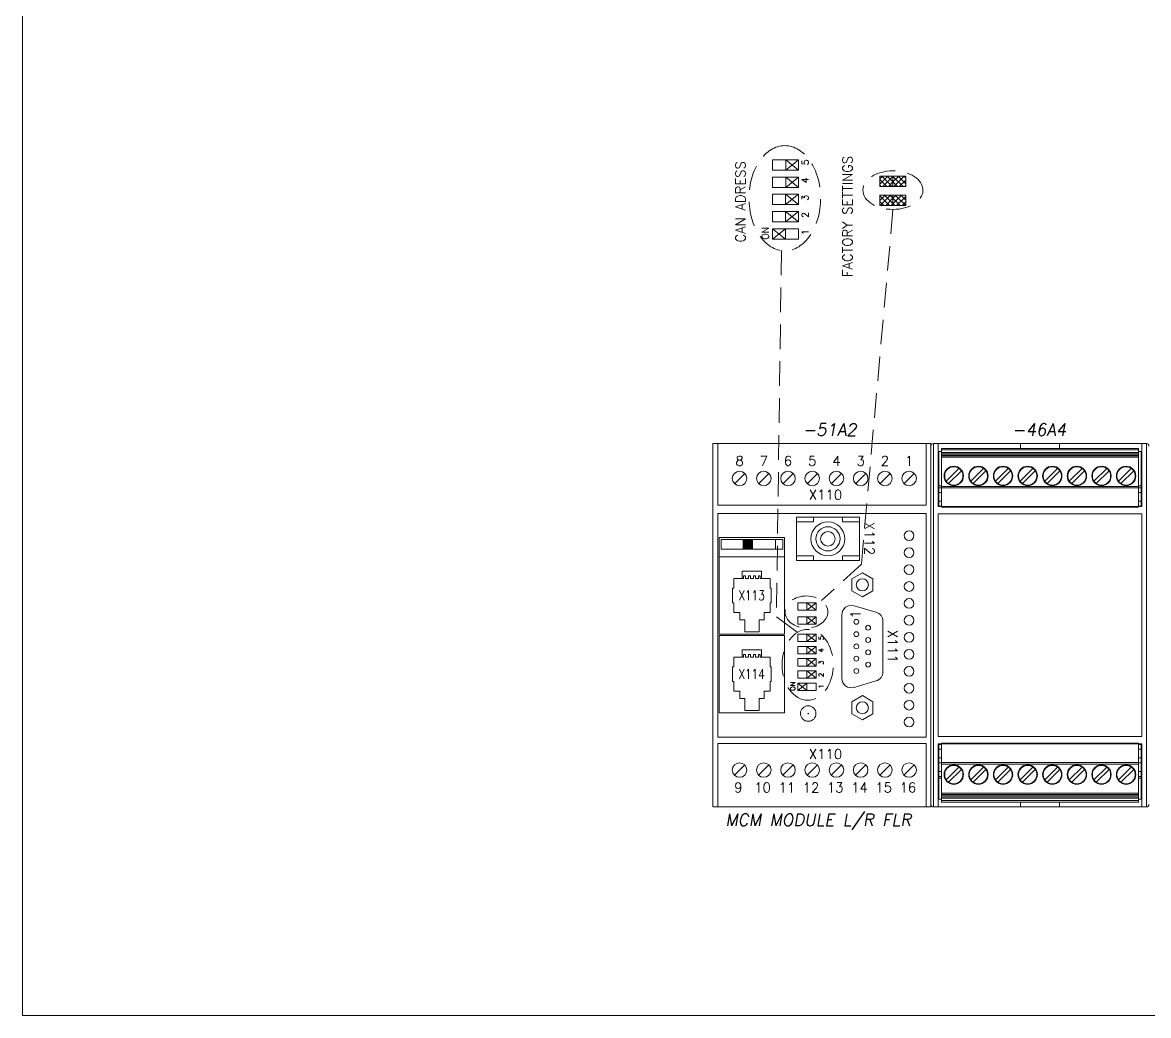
# Model space of a CAD drawing. Extents: x -2993 to 3661, y -4147 to -1441.
# Drawn here: x -229.6 to 2.8, y -3606.2 to -3401.2 of the extents above; entities that cross this region are included whole.
import ezdxf
from ezdxf.enums import TextEntityAlignment as Align

# ---------------------------------------------------------------- set-up
doc = ezdxf.new("R2010")
doc.units = 0
doc.header["$LTSCALE"] = 0.1
doc.header["$MEASUREMENT"] = 0
doc.linetypes.add('DASHED', pattern=[19.05, 12.7, -6.35])
doc.layers.get('0').update_dxf_attribs({"linetype": 'CONTINUOUS'})
doc.layers.add('DIM', color=5, linetype='CONTINUOUS')
doc.styles.get("Standard").update_dxf_attribs({"font": 'simplex.shx'})

msp = doc.modelspace()

# ---------------------------------------------------------------- linework, layer by layer
at = {"linetype": 'Continuous', "lineweight": 13}
for p, q in [((-74.76, -3429.52), (-74.76, -3431.66)), ((-69.42, -3429.52), (-74.76, -3429.52)), ((-72.06, -3431.66), (-72.06, -3429.52)), ((-69.42, -3431.66), (-69.42, -3429.52)), ((-74.76, -3431.66), (-69.42, -3431.66)), ((-69.42, -3433.08), (-74.76, -3433.08)), ((-74.76, -3433.08), (-74.76, -3435.21)), ((-72.06, -3435.21), (-72.06, -3433.08)), ((-69.42, -3435.21), (-69.42, -3433.08)), ((-47.3, -3432.91), (-52.63, -3432.91)), ((-52.63, -3432.91), (-52.63, -3435.04)), ((-49.93, -3435.04), (-49.93, -3432.91)), ((-47.3, -3435.04), (-47.3, -3432.91)), ((-74.76, -3435.21), (-69.42, -3435.21)), ((-74.76, -3438.77), (-74.76, -3436.63)), ((-74.76, -3436.63), (-69.42, -3436.63)), ((-72.13, -3438.77), (-72.13, -3436.63)), ((-69.42, -3436.63), (-69.42, -3438.77)), ((-52.63, -3435.04), (-47.3, -3435.04)), ((-69.42, -3438.77), (-74.76, -3438.77)), ((-47.3, -3436.82), (-52.63, -3436.82)), ((-52.63, -3436.82), (-52.63, -3438.95)), ((-52.63, -3438.95), (-47.3, -3438.95)), ((-49.93, -3438.95), (-49.93, -3436.82)), ((-47.3, -3438.95), (-47.3, -3436.82)), ((-74.76, -3440.19), (-69.42, -3440.19)), ((-74.76, -3442.32), (-74.76, -3440.19)), ((-72.13, -3442.32), (-72.13, -3440.19)), ((-69.42, -3440.19), (-69.42, -3442.32)), ((-69.42, -3442.32), (-74.76, -3442.32)), ((-74.76, -3443.75), (-69.42, -3443.75)), ((-74.76, -3445.88), (-74.76, -3443.75)), ((-72.13, -3445.88), (-72.13, -3443.75)), ((-69.42, -3443.75), (-69.42, -3445.88)), ((-69.42, -3445.88), (-74.76, -3445.88)), ((-72.66, -3507.91), (-85.41, -3507.91)), ((-85.41, -3509.93), (-85.41, -3507.91)), ((-80.83, -3507.91), (-80.83, -3509.93)), ((-78.92, -3507.91), (-78.92, -3509.93)), ((-74.16, -3509.93), (-74.16, -3507.91)), ((-72.66, -3509.93), (-72.66, -3507.91)), ((-85.41, -3509.93), (-72.66, -3509.93)), ((-80.76, -3515.39), (-80.35, -3515.39)), ((-80.76, -3515.97), (-80.76, -3515.39)), ((-80.35, -3515.39), (-80.35, -3515.97)), ((-79.74, -3515.39), (-79.34, -3515.39)), ((-79.74, -3515.97), (-79.74, -3515.39)), ((-79.34, -3515.39), (-79.34, -3515.97)), ((-78.73, -3515.97), (-78.73, -3515.39)), ((-78.73, -3515.39), (-78.32, -3515.39)), ((-78.32, -3515.39), (-78.32, -3515.97)), ((-77.71, -3515.39), (-77.31, -3515.39)), ((-77.71, -3515.97), (-77.71, -3515.39)), ((-77.31, -3515.39), (-77.31, -3515.97)), ((-80.35, -3515.97), (-79.74, -3515.97)), ((-79.34, -3515.97), (-78.73, -3515.97)), ((-78.32, -3515.97), (-77.71, -3515.97)), ((-69.58, -3520.99), (-65.77, -3520.99)), ((-69.58, -3522.51), (-69.58, -3520.99)), ((-65.77, -3522.51), (-69.58, -3522.51)), ((-67.67, -3520.99), (-67.67, -3522.51)), ((-65.77, -3520.99), (-65.77, -3522.51)), ((-69.57, -3525.43), (-69.57, -3523.91)), ((-69.57, -3523.91), (-65.76, -3523.91)), ((-67.67, -3523.91), (-67.67, -3525.43)), ((-65.76, -3523.91), (-65.76, -3525.43)), ((-65.76, -3525.43), (-69.57, -3525.43)), ((-65.77, -3527.44), (-69.58, -3527.44)), ((-69.58, -3527.44), (-69.58, -3528.96)), ((-69.58, -3528.96), (-65.77, -3528.96)), ((-67.67, -3527.44), (-67.67, -3528.96)), ((-65.77, -3528.96), (-65.77, -3527.44)), ((-80.76, -3532.22), (-80.76, -3531.64)), ((-80.76, -3531.64), (-80.35, -3531.64)), ((-80.35, -3531.64), (-80.35, -3532.22)), ((-79.74, -3531.64), (-79.34, -3531.64)), ((-79.74, -3532.22), (-79.74, -3531.64)), ((-79.34, -3531.64), (-79.34, -3532.22)), ((-78.73, -3532.22), (-78.73, -3531.64)), ((-78.73, -3531.64), (-78.32, -3531.64)), ((-78.32, -3531.64), (-78.32, -3532.22)), ((-77.71, -3532.22), (-77.71, -3531.64)), ((-77.71, -3531.64), (-77.31, -3531.64)), ((-77.31, -3531.64), (-77.31, -3532.22)), ((-65.77, -3529.98), (-69.58, -3529.98)), ((-69.58, -3529.98), (-69.58, -3531.5)), ((-69.58, -3531.5), (-65.77, -3531.5)), ((-67.67, -3529.98), (-67.67, -3531.5)), ((-65.77, -3531.5), (-65.77, -3529.98)), ((-80.35, -3532.22), (-79.74, -3532.22)), ((-79.34, -3532.22), (-78.73, -3532.22)), ((-78.32, -3532.22), (-77.71, -3532.22)), ((-65.77, -3532.52), (-69.58, -3532.52)), ((-69.58, -3532.52), (-69.58, -3534.04)), ((-69.58, -3534.04), (-65.77, -3534.04)), ((-67.67, -3532.52), (-67.67, -3534.04)), ((-65.77, -3534.04), (-65.77, -3532.52)), ((-69.58, -3535.06), (-65.77, -3535.06)), ((-69.58, -3536.58), (-69.58, -3535.06)), ((-65.77, -3536.58), (-69.58, -3536.58)), ((-67.67, -3535.06), (-67.67, -3536.58)), ((-65.77, -3535.06), (-65.77, -3536.58)), ((-69.58, -3537.6), (-65.77, -3537.6)), ((-69.58, -3539.12), (-69.58, -3537.6)), ((-67.67, -3537.6), (-67.67, -3539.12)), ((-65.77, -3537.6), (-65.77, -3539.12)), ((-65.77, -3539.12), (-69.58, -3539.12))]:
    msp.add_line(p, q, dxfattribs=at)
at = {"color": 7, "lineweight": 13}
for p, q in [((-69.39, -3429.52), (-72.06, -3431.66)), ((-72.06, -3429.52), (-69.39, -3431.66)), ((-69.39, -3433.08), (-72.06, -3435.21)), ((-72.06, -3433.08), (-69.39, -3435.21)), ((-69.42, -3436.63), (-72.09, -3438.77)), ((-72.09, -3436.63), (-69.42, -3438.77)), ((-69.42, -3440.19), (-72.09, -3442.32)), ((-72.09, -3440.19), (-69.42, -3442.32)), ((-72.09, -3443.75), (-74.76, -3445.88)), ((-74.76, -3443.75), (-72.09, -3445.88)), ((-67.67, -3520.99), (-65.79, -3522.51)), ((-65.79, -3520.99), (-67.67, -3522.51)), ((-67.67, -3523.91), (-65.79, -3525.43)), ((-65.79, -3523.91), (-67.67, -3525.43)), ((-67.67, -3527.44), (-65.79, -3528.96)), ((-65.79, -3527.44), (-67.67, -3528.96)), ((-67.67, -3529.98), (-65.79, -3531.5)), ((-65.79, -3529.98), (-67.67, -3531.5)), ((-67.67, -3532.52), (-65.79, -3534.04)), ((-65.79, -3532.52), (-67.67, -3534.04)), ((-67.67, -3535.06), (-65.79, -3536.58)), ((-65.79, -3535.06), (-67.67, -3536.58)), ((-69.58, -3537.6), (-67.7, -3539.12)), ((-67.7, -3537.6), (-69.58, -3539.12))]:
    msp.add_line(p, q, dxfattribs=at)
at = {"lineweight": 13}
for p, q in [((-50.98, -3432.91), (-52.63, -3434.56)), ((-52.11, -3432.91), (-52.63, -3433.44)), ((-52.63, -3433.62), (-51.21, -3435.04)), ((-52.22, -3432.91), (-50.09, -3435.04)), ((-49.93, -3432.98), (-52, -3435.04)), ((-51.1, -3432.91), (-49.93, -3434.08)), ((-49.93, -3434.1), (-50.87, -3435.04)), ((-49.98, -3432.91), (-49.93, -3432.96)), ((-48.74, -3432.91), (-49.93, -3434.1)), ((-49.86, -3432.91), (-49.93, -3432.98)), ((-49.93, -3432.96), (-47.85, -3435.04)), ((-49.93, -3434.08), (-48.97, -3435.04)), ((-47.62, -3432.91), (-49.75, -3435.04)), ((-48.86, -3432.91), (-47.3, -3434.47)), ((-47.3, -3433.72), (-48.63, -3435.04)), ((-47.73, -3432.91), (-47.3, -3433.34)), ((-52.63, -3434.74), (-52.34, -3435.04)), ((-47.3, -3434.84), (-47.51, -3435.04)), ((-51.53, -3436.82), (-52.63, -3437.93)), ((-52.63, -3436.99), (-50.67, -3438.95)), ((-52.63, -3438.11), (-51.79, -3438.95)), ((-50.41, -3436.82), (-52.54, -3438.95)), ((-51.68, -3436.82), (-49.93, -3438.57)), ((-49.93, -3437.47), (-51.42, -3438.95)), ((-50.56, -3436.82), (-49.93, -3437.45)), ((-49.93, -3438.59), (-50.29, -3438.95)), ((-48.16, -3436.82), (-49.93, -3438.59)), ((-49.28, -3436.82), (-49.93, -3437.47)), ((-49.93, -3437.45), (-48.42, -3438.95)), ((-49.93, -3438.57), (-49.55, -3438.95)), ((-49.44, -3436.82), (-47.3, -3438.95)), ((-47.3, -3437.08), (-49.17, -3438.95)), ((-48.31, -3436.82), (-47.3, -3437.83)), ((-47.3, -3438.21), (-48.05, -3438.95)), ((-87.09, -3488.12), (-87.09, -3563.12)), ((-87.09, -3488.12), (-87.09, -3563.12)), ((-87.09, -3488.12), (-87.09, -3563.12)), ((-42.09, -3488.12), (-87.09, -3488.12)), ((-42.09, -3488.12), (-87.09, -3488.12)), ((-86.09, -3500.82), (-86.09, -3488.12)), ((-43.09, -3500.82), (-43.09, -3488.12)), ((-42.09, -3488.12), (-42.09, -3563.12)), ((-42.09, -3488.12), (-42.09, -3563.12)), ((-42.09, -3488.12), (-42.09, -3563.12)), ((-42.09, -3488.12), (-42.09, -3563.12)), ((-42.09, -3488.12), (-42.09, -3563.12)), ((-42.09, -3488.12), (-42.09, -3563.12)), ((-42.09, -3488.62), (-42.09, -3562.62)), ((-80.53, -3494.26), (-82.65, -3496.39)), ((-75.53, -3494.26), (-77.65, -3496.39)), ((-70.53, -3494.26), (-72.65, -3496.39)), ((-65.53, -3494.26), (-67.65, -3496.39)), ((-60.53, -3494.26), (-62.65, -3496.39)), ((-55.53, -3494.26), (-57.65, -3496.39)), ((-50.53, -3494.26), (-52.65, -3496.39)), ((-45.53, -3494.26), (-47.65, -3496.39)), ((-43.09, -3500.82), (-86.09, -3500.82)), ((-86.09, -3548.72), (-86.09, -3502.52)), ((-43.09, -3502.52), (-86.09, -3502.52)), ((-56.85, -3503.28), (-69.85, -3503.28)), ((-69.85, -3503.28), (-69.85, -3512.28)), ((-66.35, -3504.28), (-66.35, -3503.28)), ((-60.35, -3504.28), (-60.35, -3503.28)), ((-56.85, -3503.28), (-56.85, -3512.28)), ((-43.09, -3548.72), (-43.09, -3502.52)), ((-66.35, -3504.28), (-69.85, -3504.28)), ((-56.85, -3504.28), (-60.35, -3504.28)), ((-72.28, -3507.48), (-85.78, -3507.48)), ((-85.78, -3511.47), (-85.78, -3507.48)), ((-78.93, -3507.91), (-80.83, -3509.81)), ((-79.1, -3507.91), (-80.83, -3509.63)), ((-79.28, -3507.91), (-80.83, -3509.45)), ((-79.46, -3507.91), (-80.83, -3509.28)), ((-79.63, -3507.91), (-80.83, -3509.1)), ((-79.81, -3507.91), (-80.83, -3508.92)), ((-79.99, -3507.91), (-80.83, -3508.75)), ((-80.16, -3507.91), (-80.83, -3508.57)), ((-80.34, -3507.91), (-80.83, -3508.39)), ((-80.52, -3507.91), (-80.83, -3508.21)), ((-80.69, -3507.91), (-80.83, -3508.04)), ((-80.83, -3507.96), (-78.92, -3509.87)), ((-80.83, -3508.14), (-79.04, -3509.93)), ((-80.83, -3508.32), (-79.21, -3509.93)), ((-80.83, -3508.49), (-79.39, -3509.93)), ((-80.83, -3508.67), (-79.57, -3509.93)), ((-78.92, -3508.08), (-80.77, -3509.93)), ((-80.71, -3507.91), (-78.92, -3509.69)), ((-78.92, -3508.25), (-80.6, -3509.93)), ((-80.53, -3507.91), (-78.92, -3509.51)), ((-78.92, -3508.43), (-80.42, -3509.93)), ((-80.35, -3507.91), (-78.92, -3509.34)), ((-78.92, -3508.61), (-80.24, -3509.93)), ((-80.18, -3507.91), (-78.92, -3509.16)), ((-78.92, -3508.78), (-80.07, -3509.93)), ((-80, -3507.91), (-78.92, -3508.98)), ((-79.82, -3507.91), (-78.92, -3508.81)), ((-79.65, -3507.91), (-78.92, -3508.63)), ((-79.47, -3507.91), (-78.92, -3508.45)), ((-79.29, -3507.91), (-78.92, -3508.28)), ((-79.12, -3507.91), (-78.92, -3508.1)), ((-78.94, -3507.91), (-78.92, -3507.92)), ((-72.28, -3511.47), (-72.28, -3507.48)), ((-80.83, -3508.85), (-79.74, -3509.93)), ((-80.83, -3509.02), (-79.92, -3509.93)), ((-80.83, -3509.2), (-80.1, -3509.93)), ((-80.83, -3509.38), (-80.27, -3509.93)), ((-80.83, -3509.55), (-80.45, -3509.93)), ((-80.83, -3509.73), (-80.63, -3509.93)), ((-80.83, -3509.91), (-80.8, -3509.93)), ((-78.92, -3508.96), (-79.89, -3509.93)), ((-78.92, -3509.14), (-79.71, -3509.93)), ((-78.92, -3509.32), (-79.54, -3509.93)), ((-78.92, -3509.49), (-79.36, -3509.93)), ((-78.92, -3509.67), (-79.18, -3509.93)), ((-78.92, -3509.85), (-79.01, -3509.93)), ((-85.78, -3511.47), (-85.78, -3527.47)), ((-85.78, -3511.47), (-72.28, -3511.47)), ((-72.28, -3511.47), (-72.28, -3527.47)), ((-66.35, -3511.28), (-69.85, -3511.28)), ((-56.85, -3512.28), (-69.85, -3512.28)), ((-66.35, -3512.28), (-66.35, -3511.28)), ((-60.35, -3512.28), (-60.35, -3511.28)), ((-56.85, -3511.28), (-60.35, -3511.28)), ((-81.03, -3514.47), (-77.03, -3514.47)), ((-81.03, -3514.47), (-81.03, -3515.97)), ((-77.03, -3514.47), (-77.03, -3515.97)), ((-58.41, -3516.02), (-56.24, -3514.77)), ((-54.08, -3516.02), (-56.24, -3514.77)), ((-83.03, -3517.97), (-82.78, -3517.97)), ((-83.03, -3517.97), (-83.03, -3520.97)), ((-82.78, -3515.97), (-82.78, -3517.97)), ((-82.78, -3515.97), (-81.03, -3515.97)), ((-80.76, -3515.97), (-81.03, -3515.97)), ((-77.31, -3515.97), (-77.03, -3515.97)), ((-77.03, -3515.97), (-75.28, -3515.97)), ((-75.28, -3515.97), (-75.28, -3517.97)), ((-75.28, -3517.97), (-75.03, -3517.97)), ((-75.03, -3517.97), (-75.03, -3520.97)), ((-58.41, -3518.52), (-58.41, -3516.02)), ((-54.08, -3518.52), (-54.08, -3516.02)), ((-56.24, -3519.77), (-58.41, -3518.52)), ((-56.24, -3519.77), (-54.08, -3518.52)), ((-83.03, -3520.97), (-82.78, -3520.97)), ((-82.78, -3520.97), (-82.78, -3522.97)), ((-75.28, -3520.97), (-75.03, -3520.97)), ((-75.28, -3520.97), (-75.28, -3522.97)), ((-53.43, -3522.91), (-57.93, -3521.58)), ((-82.78, -3522.97), (-81.53, -3522.97)), ((-81.53, -3522.97), (-81.53, -3524.47)), ((-81.53, -3524.47), (-80.53, -3524.47)), ((-80.53, -3524.47), (-80.53, -3526.97)), ((-77.53, -3524.47), (-77.53, -3526.97)), ((-77.53, -3524.47), (-76.53, -3524.47)), ((-76.53, -3522.97), (-75.28, -3522.97)), ((-76.53, -3522.97), (-76.53, -3524.47)), ((-60.49, -3523.5), (-60.49, -3536.54)), ((-51.99, -3535.21), (-51.99, -3524.83)), ((-80.53, -3526.97), (-77.53, -3526.97)), ((-85.78, -3527.47), (-72.28, -3527.47)), ((-85.78, -3527.72), (-72.28, -3527.72)), ((-85.78, -3527.72), (-85.78, -3543.72)), ((-72.28, -3527.72), (-72.28, -3543.72)), ((-81.03, -3530.72), (-77.03, -3530.72)), ((-81.03, -3530.72), (-81.03, -3532.22)), ((-77.03, -3530.72), (-77.03, -3532.22)), ((-83.03, -3534.22), (-82.78, -3534.22)), ((-83.03, -3534.22), (-83.03, -3537.22)), ((-82.78, -3532.22), (-82.78, -3534.22)), ((-82.78, -3532.22), (-81.03, -3532.22)), ((-80.76, -3532.22), (-81.03, -3532.22)), ((-77.31, -3532.22), (-77.03, -3532.22)), ((-77.03, -3532.22), (-75.28, -3532.22)), ((-75.28, -3532.22), (-75.28, -3534.22)), ((-75.28, -3534.22), (-75.03, -3534.22)), ((-75.03, -3534.22), (-75.03, -3537.22)), ((-83.03, -3537.22), (-82.78, -3537.22)), ((-82.78, -3537.22), (-82.78, -3539.22)), ((-75.28, -3537.22), (-75.28, -3539.22)), ((-75.28, -3537.22), (-75.03, -3537.22)), ((-57.93, -3538.45), (-53.43, -3537.13)), ((-82.78, -3539.22), (-81.53, -3539.22)), ((-81.53, -3539.22), (-81.53, -3540.72)), ((-81.53, -3540.72), (-80.53, -3540.72)), ((-80.53, -3540.72), (-80.53, -3543.22)), ((-77.53, -3540.72), (-76.53, -3540.72)), ((-77.53, -3540.72), (-77.53, -3543.22)), ((-76.53, -3539.22), (-76.53, -3540.72)), ((-76.53, -3539.22), (-75.28, -3539.22)), ((-58.41, -3541.4), (-56.24, -3540.15)), ((-54.08, -3541.4), (-56.24, -3540.15)), ((-80.53, -3543.22), (-77.53, -3543.22)), ((-58.41, -3543.9), (-58.41, -3541.4)), ((-54.08, -3543.9), (-54.08, -3541.4)), ((-85.78, -3543.72), (-72.28, -3543.72)), ((-56.24, -3545.15), (-58.41, -3543.9)), ((-56.24, -3545.15), (-54.08, -3543.9)), ((-43.09, -3548.72), (-86.09, -3548.72)), ((-43.09, -3550.02), (-86.09, -3550.02)), ((-86.09, -3550.02), (-86.09, -3563.12)), ((-43.09, -3550.02), (-43.09, -3563.12)), ((-80.53, -3554.46), (-82.65, -3556.59)), ((-75.53, -3554.46), (-77.65, -3556.59)), ((-70.53, -3554.46), (-72.65, -3556.59)), ((-65.53, -3554.46), (-67.65, -3556.59)), ((-60.53, -3554.46), (-62.65, -3556.59)), ((-55.53, -3554.46), (-57.65, -3556.59)), ((-50.53, -3554.46), (-52.65, -3556.59)), ((-45.53, -3554.46), (-47.65, -3556.59)), ((-42.09, -3563.12), (-87.09, -3563.12)), ((-42.09, -3563.12), (-43.09, -3563.12))]:
    msp.add_line(p, q, dxfattribs=at)
at = {"linetype": 'DASHED', "lineweight": 13, "ltscale": 4}
for p, q in [((-49.93, -3439.76), (-56.45, -3513.04)), ((-72.96, -3448.27), (-73.96, -3523.9)), ((-56.45, -3513.04), (-64.65, -3520.54))]:
    msp.add_line(p, q, dxfattribs=at)
at = {"color": 7, "linetype": 'Continuous', "lineweight": 13}
for p, q in [((-41.59, -3488.12), (-41.59, -3563.12)), ((-41.59, -3488.12), (-40.59, -3488.12)), ((-40.59, -3488.12), (-23.59, -3488.12)), ((-40.59, -3501.12), (-40.59, -3488.12)), ((-40.59, -3489.72), (-39.91, -3489.72)), ((-40.49, -3489.72), (-40.49, -3500.82)), ((-39.91, -3489.13), (-39.91, -3489.12)), ((-39.91, -3489.12), (0.73, -3489.12)), ((-39.91, -3489.15), (-39.91, -3489.13)), ((-39.91, -3489.18), (-39.91, -3489.15)), ((-39.91, -3489.21), (-39.91, -3489.18)), ((-39.91, -3489.26), (-39.91, -3489.21)), ((-39.91, -3489.31), (-39.91, -3489.26)), ((-39.91, -3489.37), (-39.91, -3489.31)), ((-39.91, -3489.42), (-39.91, -3489.37)), ((0.73, -3489.42), (-39.91, -3489.42)), ((-39.91, -3489.92), (-39.91, -3489.42)), ((-39.91, -3489.93), (-39.91, -3489.92)), ((-39.91, -3489.92), (0.73, -3489.92)), ((-39.91, -3489.94), (-39.91, -3489.93)), ((-39.91, -3489.97), (-39.91, -3489.94)), ((-39.91, -3490.01), (-39.91, -3489.97)), ((-39.91, -3490.05), (-39.91, -3490.01)), ((-39.91, -3490.1), (-39.91, -3490.05)), ((-39.91, -3490.16), (-39.91, -3490.1)), ((-39.91, -3490.22), (-39.91, -3490.16)), ((-39.91, -3490.22), (0.73, -3490.22)), ((-39.91, -3490.22), (-39.91, -3490.53)), ((-23.59, -3488.12), (-23.59, -3489.12)), ((-23.59, -3488.12), (-15.59, -3488.12)), ((-15.59, -3488.12), (-15.59, -3489.12)), ((-15.59, -3488.12), (1.41, -3488.12)), ((0.73, -3489.13), (0.73, -3489.12)), ((0.73, -3489.15), (0.73, -3489.13)), ((0.73, -3489.18), (0.73, -3489.15)), ((0.73, -3489.21), (0.73, -3489.18)), ((0.73, -3489.26), (0.73, -3489.21)), ((0.73, -3489.31), (0.73, -3489.26)), ((0.73, -3489.37), (0.73, -3489.31)), ((0.73, -3489.42), (0.73, -3489.37)), ((0.73, -3489.92), (0.73, -3489.42)), ((0.73, -3489.72), (1.41, -3489.72)), ((0.73, -3489.93), (0.73, -3489.92)), ((0.73, -3489.94), (0.73, -3489.93)), ((0.73, -3489.97), (0.73, -3489.94)), ((0.73, -3490.01), (0.73, -3489.97)), ((0.73, -3490.05), (0.73, -3490.01)), ((0.73, -3490.1), (0.73, -3490.05)), ((0.73, -3490.16), (0.73, -3490.1)), ((0.73, -3490.22), (0.73, -3490.16)), ((0.73, -3490.53), (0.73, -3490.22)), ((1.31, -3500.82), (1.31, -3489.72)), ((1.41, -3488.12), (1.41, -3501.12)), ((1.41, -3488.12), (2.41, -3488.12)), ((2.41, -3563.12), (2.41, -3488.12)), ((-39.91, -3490.58), (-39.91, -3490.53)), ((0.73, -3490.53), (-39.91, -3490.53)), ((-39.91, -3490.62), (-39.91, -3490.58)), ((-39.91, -3490.64), (-39.91, -3490.62)), ((-39.91, -3490.65), (-39.91, -3490.64)), ((0.73, -3490.64), (-39.91, -3490.64)), ((-39.91, -3490.67), (-39.91, -3490.65)), ((-39.91, -3490.7), (-39.91, -3490.67)), ((-39.91, -3490.73), (-39.91, -3490.7)), ((-39.91, -3490.78), (-39.91, -3490.73)), ((-39.91, -3490.83), (-39.91, -3490.78)), ((-39.91, -3490.89), (-39.91, -3490.83)), ((-39.91, -3490.94), (-39.91, -3490.89)), ((0.73, -3490.94), (-39.91, -3490.94)), ((-39.91, -3490.94), (-39.91, -3496.96)), ((0.73, -3490.58), (0.73, -3490.53)), ((0.73, -3490.62), (0.73, -3490.58)), ((0.73, -3490.64), (0.73, -3490.62)), ((0.73, -3490.65), (0.73, -3490.64)), ((0.73, -3490.67), (0.73, -3490.65)), ((0.73, -3490.7), (0.73, -3490.67)), ((0.73, -3490.73), (0.73, -3490.7)), ((0.73, -3490.78), (0.73, -3490.73)), ((0.73, -3490.83), (0.73, -3490.78)), ((0.73, -3490.89), (0.73, -3490.83)), ((0.73, -3490.94), (0.73, -3490.89)), ((0.73, -3490.94), (0.73, -3496.96)), ((-38.93, -3495.86), (-36.3, -3493.23)), ((-35.81, -3493.73), (-38.44, -3496.36)), ((-33.85, -3495.86), (-31.22, -3493.23)), ((-30.73, -3493.73), (-33.36, -3496.36)), ((-28.77, -3495.86), (-26.14, -3493.23)), ((-25.65, -3493.73), (-28.28, -3496.36)), ((-23.69, -3495.86), (-21.06, -3493.23)), ((-20.57, -3493.73), (-23.2, -3496.36)), ((-18.61, -3495.86), (-15.98, -3493.23)), ((-15.49, -3493.73), (-18.12, -3496.36)), ((-13.53, -3495.86), (-10.9, -3493.23)), ((-10.41, -3493.73), (-13.04, -3496.36)), ((-8.45, -3495.86), (-5.82, -3493.23)), ((-5.33, -3493.73), (-7.96, -3496.36)), ((-3.37, -3495.86), (-0.74, -3493.23)), ((-0.25, -3493.73), (-2.88, -3496.36)), ((-40.49, -3496.82), (-39.91, -3496.82)), ((-39.91, -3497.02), (-39.91, -3496.96)), ((-39.91, -3496.96), (0.73, -3496.96)), ((-39.91, -3497.08), (-39.91, -3497.02)), ((-39.91, -3497.13), (-39.91, -3497.08)), ((-39.91, -3497.18), (-39.91, -3497.13)), ((-39.91, -3497.21), (-39.91, -3497.18)), ((0.73, -3496.82), (1.31, -3496.82)), ((0.73, -3497.26), (0.73, -3496.96)), ((-40.49, -3497.22), (-39.91, -3497.22)), ((-40.49, -3498.22), (-39.91, -3498.22)), ((-39.91, -3497.24), (-39.91, -3497.21)), ((-39.91, -3497.26), (-39.91, -3497.24)), ((-39.91, -3497.26), (-39.91, -3497.26)), ((0.73, -3497.26), (-39.91, -3497.26)), ((-39.91, -3497.26), (-39.91, -3501.24)), ((1.31, -3497.22), (0.73, -3497.22)), ((0.73, -3497.26), (0.73, -3501.24)), ((1.31, -3498.22), (0.73, -3498.22)), ((-40.59, -3500.82), (-40.49, -3500.82)), ((1.41, -3501.12), (-40.59, -3501.12)), ((-40.49, -3500.02), (-39.91, -3500.02)), ((-40.49, -3500.82), (-40.49, -3501.12)), ((-40.49, -3501.02), (-39.91, -3501.02)), ((-39.91, -3501.12), (-39.91, -3500.75)), ((-39.91, -3501.24), (0.73, -3501.24)), ((1.31, -3500.02), (0.73, -3500.02)), ((0.73, -3501.12), (0.73, -3500.75)), ((1.31, -3501.02), (0.73, -3501.02)), ((1.31, -3500.82), (1.41, -3500.82)), ((1.31, -3501.12), (1.31, -3500.82)), ((-40.59, -3548.62), (-40.59, -3502.62)), ((-40.59, -3502.62), (1.41, -3502.62)), ((1.41, -3502.62), (1.41, -3548.62)), ((1.41, -3548.62), (-40.59, -3548.62)), ((-40.59, -3550.12), (1.41, -3550.12)), ((-40.59, -3563.12), (-40.59, -3550.12)), ((-40.49, -3550.42), (-40.59, -3550.42)), ((-40.49, -3550.12), (-40.49, -3550.42)), ((-40.49, -3550.22), (-39.91, -3550.22)), ((-40.49, -3550.42), (-40.49, -3561.52)), ((0.73, -3550), (-39.91, -3550)), ((-39.91, -3553.98), (-39.91, -3550)), ((-39.91, -3550.12), (-39.91, -3550.5)), ((0.73, -3553.98), (0.73, -3550)), ((0.73, -3550.12), (0.73, -3550.5)), ((1.31, -3550.22), (0.73, -3550.22)), ((1.31, -3550.42), (1.31, -3550.12)), ((1.41, -3550.42), (1.31, -3550.42)), ((1.31, -3561.52), (1.31, -3550.42)), ((1.41, -3563.12), (1.41, -3550.12)), ((-40.49, -3551.22), (-39.91, -3551.22)), ((1.31, -3551.22), (0.73, -3551.22)), ((-40.49, -3553.02), (-39.91, -3553.02)), ((-40.49, -3554.02), (-39.91, -3554.02)), ((-39.91, -3553.98), (0.73, -3553.98)), ((-39.91, -3553.98), (-39.91, -3554.28)), ((0.73, -3554.28), (-39.91, -3554.28)), ((-39.91, -3560.3), (-39.91, -3554.28)), ((-38.93, -3557.52), (-36.3, -3554.89)), ((-33.85, -3557.52), (-31.22, -3554.89)), ((-28.77, -3557.52), (-26.14, -3554.89)), ((-23.69, -3557.52), (-21.06, -3554.89)), ((-18.61, -3557.52), (-15.98, -3554.89)), ((-13.53, -3557.52), (-10.9, -3554.89)), ((-8.45, -3557.52), (-5.82, -3554.89)), ((-3.37, -3557.52), (-0.74, -3554.89)), ((1.31, -3553.02), (0.73, -3553.02)), ((0.73, -3553.98), (0.73, -3553.99)), ((0.73, -3553.99), (0.73, -3554.01)), ((0.73, -3554.01), (0.73, -3554.04)), ((1.31, -3554.02), (0.73, -3554.02)), ((0.73, -3554.04), (0.73, -3554.07)), ((0.73, -3554.07), (0.73, -3554.12)), ((0.73, -3554.12), (0.73, -3554.17)), ((0.73, -3554.17), (0.73, -3554.23)), ((0.73, -3554.23), (0.73, -3554.28)), ((0.73, -3560.3), (0.73, -3554.28)), ((-40.49, -3555.82), (-39.91, -3555.82)), ((-40.49, -3556.82), (-39.91, -3556.82)), ((-39.91, -3557.22), (-40.49, -3557.22)), ((-35.81, -3555.39), (-38.44, -3558.02)), ((-30.73, -3555.39), (-33.36, -3558.02)), ((-25.65, -3555.39), (-28.28, -3558.02)), ((-20.57, -3555.39), (-23.2, -3558.02)), ((-15.49, -3555.39), (-18.12, -3558.02)), ((-10.41, -3555.39), (-13.04, -3558.02)), ((-5.33, -3555.39), (-7.96, -3558.02)), ((-0.25, -3555.39), (-2.88, -3558.02)), ((1.31, -3555.82), (0.73, -3555.82)), ((1.31, -3556.82), (0.73, -3556.82)), ((1.31, -3557.22), (0.73, -3557.22)), ((-39.91, -3561.52), (-40.59, -3561.52)), ((-39.91, -3560.3), (-39.91, -3560.36)), ((-39.91, -3560.3), (0.73, -3560.3)), ((-39.91, -3560.36), (-39.91, -3560.42)), ((-39.91, -3560.42), (-39.91, -3560.47)), ((-39.91, -3560.47), (-39.91, -3560.52)), ((-39.91, -3560.52), (-39.91, -3560.55)), ((-39.91, -3560.55), (-39.91, -3560.58)), ((-39.91, -3560.58), (-39.91, -3560.6)), ((-39.91, -3560.6), (-39.91, -3560.6)), ((-39.91, -3560.6), (-39.91, -3560.62)), ((-39.91, -3560.6), (0.73, -3560.6)), ((-39.91, -3560.62), (-39.91, -3560.67)), ((-39.91, -3560.67), (-39.91, -3560.72)), ((-39.91, -3560.72), (0.73, -3560.72)), ((-39.91, -3560.72), (-39.91, -3561.03)), ((-39.91, -3561.03), (-39.91, -3561.09)), ((0.73, -3561.03), (-39.91, -3561.03)), ((-39.91, -3561.09), (-39.91, -3561.14)), ((-39.91, -3561.14), (-39.91, -3561.2)), ((-39.91, -3561.2), (-39.91, -3561.24)), ((-39.91, -3561.24), (-39.91, -3561.28)), ((-39.91, -3561.28), (-39.91, -3561.31)), ((-39.91, -3561.31), (-39.91, -3561.32)), ((-39.91, -3561.32), (-39.91, -3561.33)), ((0.73, -3561.33), (-39.91, -3561.33)), ((-39.91, -3561.33), (-39.91, -3561.82)), ((-39.91, -3561.82), (-39.91, -3561.88)), ((-39.91, -3561.82), (0.73, -3561.82)), ((-39.91, -3561.88), (-39.91, -3561.94)), ((-39.91, -3561.94), (-39.91, -3561.99)), ((-39.91, -3561.99), (-39.91, -3562.04)), ((-39.91, -3562.04), (-39.91, -3562.07)), ((-39.91, -3562.07), (-39.91, -3562.1)), ((-39.91, -3562.1), (-39.91, -3562.12)), ((-39.91, -3562.12), (-39.91, -3562.12)), ((0.73, -3562.12), (-39.91, -3562.12)), ((-23.59, -3563.12), (-23.59, -3562.12)), ((-15.59, -3562.12), (-15.59, -3563.12)), ((0.73, -3560.3), (0.73, -3560.36)), ((0.73, -3560.36), (0.73, -3560.42)), ((0.73, -3560.42), (0.73, -3560.47)), ((0.73, -3560.47), (0.73, -3560.52)), ((0.73, -3560.52), (0.73, -3560.55)), ((0.73, -3560.55), (0.73, -3560.58)), ((0.73, -3560.58), (0.73, -3560.6)), ((0.73, -3560.6), (0.73, -3560.6)), ((0.73, -3560.6), (0.73, -3560.62)), ((0.73, -3560.62), (0.73, -3560.67)), ((0.73, -3560.67), (0.73, -3560.72)), ((0.73, -3561.03), (0.73, -3560.72)), ((0.73, -3561.03), (0.73, -3561.09)), ((0.73, -3561.09), (0.73, -3561.14)), ((0.73, -3561.14), (0.73, -3561.2)), ((0.73, -3561.2), (0.73, -3561.24)), ((0.73, -3561.24), (0.73, -3561.28)), ((0.73, -3561.28), (0.73, -3561.31)), ((0.73, -3561.31), (0.73, -3561.32)), ((0.73, -3561.32), (0.73, -3561.33)), ((0.73, -3561.33), (0.73, -3561.82)), ((1.41, -3561.52), (0.73, -3561.52)), ((0.73, -3561.82), (0.73, -3561.88)), ((0.73, -3561.88), (0.73, -3561.94)), ((0.73, -3561.94), (0.73, -3561.99)), ((0.73, -3561.99), (0.73, -3562.04)), ((0.73, -3562.04), (0.73, -3562.07)), ((0.73, -3562.07), (0.73, -3562.1)), ((0.73, -3562.1), (0.73, -3562.12)), ((0.73, -3562.12), (0.73, -3562.12)), ((-40.59, -3563.12), (-41.59, -3563.12)), ((-40.59, -3563.12), (-23.59, -3563.12)), ((-15.59, -3563.12), (-23.59, -3563.12)), ((-15.59, -3563.12), (1.41, -3563.12)), ((1.41, -3563.12), (2.41, -3563.12))]:
    msp.add_line(p, q, dxfattribs=at)
at = {"lineweight": 13, "ltscale": 4}
msp.add_line((-73.96, -3523.9), (-69.68, -3527.05), dxfattribs=at)
at = {"lineweight": 13}
for centre, radius in [((-81.59, -3495.32), 1.5), ((-76.59, -3495.32), 1.5), ((-71.59, -3495.32), 1.5), ((-66.59, -3495.32), 1.5), ((-61.59, -3495.32), 1.5), ((-56.59, -3495.32), 1.5), ((-51.59, -3495.32), 1.5), ((-46.59, -3495.32), 1.5), ((-63.35, -3507.78), 2.5), ((-46.59, -3507.12), 1), ((-46.59, -3510.62), 1), ((-46.59, -3514.12), 1), ((-56.24, -3517.27), 1.25), ((-46.59, -3517.62), 1), ((-46.59, -3521.12), 1), ((-57.49, -3524.91), 0.5), ((-46.59, -3524.62), 1), ((-57.49, -3527.45), 0.5), ((-55.05, -3526.13), 0.5), ((-46.59, -3528.12), 1), ((-57.49, -3529.99), 0.5), ((-55.05, -3528.67), 0.5), ((-57.49, -3532.53), 0.5), ((-55.05, -3531.21), 0.5), ((-46.59, -3531.62), 1), ((-55.05, -3533.75), 0.5), ((-46.59, -3535.12), 1), ((-57.49, -3535.07), 0.5), ((-57.49, -3535.07), 0.5), ((-46.59, -3538.62), 1), ((-46.59, -3542.12), 1), ((-67.42, -3543.85), 1.6), ((-56.24, -3542.65), 1.25), ((-46.59, -3545.62), 1), ((-81.59, -3555.52), 1.5), ((-76.59, -3555.52), 1.5), ((-71.59, -3555.52), 1.5), ((-66.59, -3555.52), 1.5), ((-61.59, -3555.52), 1.5), ((-56.59, -3555.52), 1.5), ((-51.59, -3555.52), 1.5), ((-46.59, -3555.52), 1.5)]:
    msp.add_circle(centre, radius, dxfattribs=at)
at = {"linetype": 'Continuous', "lineweight": 13}
for radius in [3.5, 1.5]:
    msp.add_circle((-63.35, -3507.78), radius, dxfattribs=at)
at = {"color": 7, "linetype": 'Continuous', "lineweight": 13}
for centre, radius, start, end in [((-41.59, -3488.62), 0.5, 90.0002, 180), ((2.41, -3488.62), 0.5, 0.0002, 90), ((-37.37, -3494.79), 2, 90, 270), ((-37.37, -3494.79), 1.89, 135, 214.3366), ((-37.37, -3494.79), 1.89, 55.6634, 135), ((-37.37, -3494.79), 2, 270, 90), ((-37.37, -3494.79), 1.89, 34.3365, 55.6635), ((-37.37, -3494.79), 1.89, 315, 34.3366), ((-32.29, -3494.79), 2, 90, 270), ((-32.29, -3494.79), 1.89, 135, 214.3366), ((-32.29, -3494.79), 1.89, 55.6634, 135), ((-32.29, -3494.79), 2, 270, 90), ((-32.29, -3494.79), 1.89, 34.3365, 55.6635), ((-32.29, -3494.79), 1.89, 315, 34.3366), ((-27.21, -3494.79), 2, 90, 270), ((-27.21, -3494.79), 1.89, 135, 214.3366), ((-27.21, -3494.79), 1.89, 55.6634, 135), ((-27.21, -3494.79), 2, 270, 90), ((-27.21, -3494.79), 1.89, 34.3365, 55.6635), ((-27.21, -3494.79), 1.89, 315, 34.3366), ((-22.13, -3494.79), 2, 90, 270), ((-22.13, -3494.79), 1.89, 135, 214.3366), ((-22.13, -3494.79), 1.89, 55.6634, 135), ((-22.13, -3494.79), 2, 270, 90), ((-22.13, -3494.79), 1.89, 34.3365, 55.6635), ((-22.13, -3494.79), 1.89, 315, 34.3366), ((-17.05, -3494.79), 2, 90, 270), ((-17.05, -3494.79), 1.89, 135, 214.3366), ((-17.05, -3494.79), 1.89, 55.6634, 135), ((-17.05, -3494.79), 2, 270, 90), ((-17.05, -3494.79), 1.89, 34.3365, 55.6635), ((-17.05, -3494.79), 1.89, 315, 34.3366), ((-11.97, -3494.79), 2, 90, 270), ((-11.97, -3494.79), 1.89, 135, 214.3366), ((-11.97, -3494.79), 1.89, 55.6634, 135), ((-11.97, -3494.79), 2, 270, 90), ((-11.97, -3494.79), 1.89, 34.3365, 55.6635), ((-11.97, -3494.79), 1.89, 315, 34.3366), ((-6.89, -3494.79), 2, 90, 270), ((-6.89, -3494.79), 1.89, 135, 214.3366), ((-6.89, -3494.79), 1.89, 55.6634, 135), ((-6.89, -3494.79), 2, 270, 90), ((-6.89, -3494.79), 1.89, 34.3365, 55.6635), ((-6.89, -3494.79), 1.89, 315, 34.3366), ((-1.81, -3494.79), 2, 90, 270), ((-1.81, -3494.79), 1.89, 135, 214.3366), ((-1.81, -3494.79), 1.89, 55.6634, 135), ((-1.81, -3494.79), 2, 270, 90), ((-1.81, -3494.79), 1.89, 34.3365, 55.6635), ((-1.81, -3494.79), 1.89, 315, 34.3366), ((-37.37, -3494.79), 1.89, 214.3365, 235.6635), ((-37.37, -3494.79), 1.89, 235.6634, 315), ((-32.29, -3494.79), 1.89, 214.3365, 235.6635), ((-32.29, -3494.79), 1.89, 235.6634, 315), ((-27.21, -3494.79), 1.89, 214.3365, 235.6635), ((-27.21, -3494.79), 1.89, 235.6634, 315), ((-22.13, -3494.79), 1.89, 214.3365, 235.6635), ((-22.13, -3494.79), 1.89, 235.6634, 315), ((-17.05, -3494.79), 1.89, 214.3365, 235.6635), ((-17.05, -3494.79), 1.89, 235.6634, 315), ((-11.97, -3494.79), 1.89, 214.3365, 235.6635), ((-11.97, -3494.79), 1.89, 235.6634, 315), ((-6.89, -3494.79), 1.89, 214.3365, 235.6635), ((-6.89, -3494.79), 1.89, 235.6634, 315), ((-1.81, -3494.79), 1.89, 214.3365, 235.6635), ((-1.81, -3494.79), 1.89, 235.6634, 315), ((-37.37, -3556.45), 2, 90, 270), ((-37.37, -3556.45), 1.89, 135, 214.3366), ((-37.37, -3556.45), 1.89, 55.6634, 135), ((-37.37, -3556.45), 2, 270, 90), ((-37.37, -3556.45), 1.89, 34.3365, 55.6635), ((-32.29, -3556.45), 2, 90, 270), ((-32.29, -3556.45), 1.89, 135, 214.3366), ((-32.29, -3556.45), 1.89, 55.6634, 135), ((-32.29, -3556.45), 2, 270, 90), ((-32.29, -3556.45), 1.89, 34.3365, 55.6635), ((-27.21, -3556.45), 2, 90, 270), ((-27.21, -3556.45), 1.89, 135, 214.3366), ((-27.21, -3556.45), 1.89, 55.6634, 135), ((-27.21, -3556.45), 2, 270, 90), ((-27.21, -3556.45), 1.89, 34.3365, 55.6635), ((-22.13, -3556.45), 2, 90, 270), ((-22.13, -3556.45), 1.89, 135, 214.3366), ((-22.13, -3556.45), 1.89, 55.6634, 135), ((-22.13, -3556.45), 2, 270, 90), ((-22.13, -3556.45), 1.89, 34.3365, 55.6635), ((-17.05, -3556.45), 2, 90, 270), ((-17.05, -3556.45), 1.89, 135, 214.3366), ((-17.05, -3556.45), 1.89, 55.6634, 135), ((-17.05, -3556.45), 2, 270, 90), ((-17.05, -3556.45), 1.89, 34.3365, 55.6635), ((-11.97, -3556.45), 2, 90, 270), ((-11.97, -3556.45), 1.89, 135, 214.3366), ((-11.97, -3556.45), 1.89, 55.6634, 135), ((-11.97, -3556.45), 2, 270, 90), ((-11.97, -3556.45), 1.89, 34.3365, 55.6635), ((-6.89, -3556.45), 2, 90, 270), ((-6.89, -3556.45), 1.89, 135, 214.3366), ((-6.89, -3556.45), 1.89, 55.6634, 135), ((-6.89, -3556.45), 2, 270, 90), ((-6.89, -3556.45), 1.89, 34.3365, 55.6635), ((-1.81, -3556.45), 2, 90, 270), ((-1.81, -3556.45), 1.89, 135, 214.3366), ((-1.81, -3556.45), 1.89, 55.6634, 135), ((-1.81, -3556.45), 2, 270, 90), ((-1.81, -3556.45), 1.89, 34.3365, 55.6635), ((-37.37, -3556.45), 1.89, 214.3365, 235.6635), ((-37.37, -3556.45), 1.89, 315, 34.3366), ((-32.29, -3556.45), 1.89, 214.3365, 235.6635), ((-32.29, -3556.45), 1.89, 315, 34.3366), ((-27.21, -3556.45), 1.89, 214.3365, 235.6635), ((-27.21, -3556.45), 1.89, 315, 34.3366), ((-22.13, -3556.45), 1.89, 214.3365, 235.6635), ((-22.13, -3556.45), 1.89, 315, 34.3366), ((-17.05, -3556.45), 1.89, 214.3365, 235.6635), ((-17.05, -3556.45), 1.89, 315, 34.3366), ((-11.97, -3556.45), 1.89, 214.3365, 235.6635), ((-11.97, -3556.45), 1.89, 315, 34.3366), ((-6.89, -3556.45), 1.89, 214.3365, 235.6635), ((-6.89, -3556.45), 1.89, 315, 34.3366), ((-1.81, -3556.45), 1.89, 214.3365, 235.6635), ((-1.81, -3556.45), 1.89, 315, 34.3366), ((-37.37, -3556.45), 1.89, 235.6634, 315), ((-32.29, -3556.45), 1.89, 235.6634, 315), ((-27.21, -3556.45), 1.89, 235.6634, 315), ((-22.13, -3556.45), 1.89, 235.6634, 315), ((-17.05, -3556.45), 1.89, 235.6634, 315), ((-11.97, -3556.45), 1.89, 235.6634, 315), ((-6.89, -3556.45), 1.89, 235.6634, 315), ((-1.81, -3556.45), 1.89, 235.6634, 315), ((-41.59, -3562.62), 0.5, 180, 269.9998), ((2.41, -3562.62), 0.5, 270.0002, 359.9998)]:
    msp.add_arc(centre, radius, start, end, dxfattribs=at)
at = {"lineweight": 13}
for centre, radius, start, end in [((-58.49, -3523.5), 2, 73.6105, 180), ((-53.99, -3524.83), 2, 0, 73.6105), ((-58.49, -3536.54), 2, 180, 286.3895), ((-53.99, -3535.21), 2, 286.3895, 0), ((-67.42, -3543.85), 0.05, 0, 180), ((-67.42, -3543.85), 0.05, 180, 0)]:
    msp.add_arc(centre, radius, start, end, dxfattribs=at)
at = {"linetype": 'DASHED', "lineweight": 13, "ltscale": 4, "extrusion": (0, 0, -1)}
for centre, major_axis, ratio in [((-72.25, -3437.46), (0, 10.86), 0.680984), ((-49.93, -3435.78), (6.19, 0.01), 0.643323)]:
    msp.add_ellipse(centre, major_axis=major_axis, ratio=ratio, dxfattribs=at)
at = {"linetype": 'DASHED', "lineweight": 13, "ltscale": 4}
for centre, major_axis, ratio in [((-67.77, -3522.88), (4.42, -0.01), 0.746142), ((-67.52, -3533.79), (0, -7.32), 0.721721)]:
    msp.add_ellipse(centre, major_axis=major_axis, ratio=ratio, dxfattribs=at)
at = {"layer": 'DIM', "lineweight": 13}
msp.add_lwpolyline([(359.87, -3606.19), (-229.57, -3606.19), (-229.57, -3214.38), (359.87, -3214.38)], close=True, dxfattribs=at)

# ---------------------------------------------------------------- texts
at = {"linetype": 'Continuous', "lineweight": 13}
for s, height, p in [('5', 1.4, (-67.35, -3430.65)), ('4', 1.4, (-67.35, -3434.4)), ('3', 1.4, (-67.35, -3437.96)), ('2', 1.4, (-67.35, -3441.51)), ('ON', 1.4, (-75.56, -3446.01)), ('1', 1.4, (-67.35, -3445.07)), ('5', 1, (-64.24, -3528.68)), ('4', 1, (-64.24, -3531.22)), ('3', 1, (-64.24, -3533.76)), ('2', 1, (-64.24, -3536.3)), ('ON', 1, (-70.1, -3539.17)), ('1', 1, (-64.24, -3538.65))]:
    msp.add_text(s, height=height, rotation=90, dxfattribs=at).set_placement(p)
at = {"lineweight": 13}
for s, p in [('FACTORY SETTINGS', (-58.31, -3453.72)), ('CAN ADRESS', (-80.39, -3446.6))]:
    msp.add_text(s, height=2, rotation=90, dxfattribs=at).set_placement(p)
at = {"lineweight": 13, "oblique": 10}
for s, p in [('-51A2', (-62.98, -3486.48)), ('-46A4', (-19.74, -3486.48)), ('MCM MODULE L/R FLR', (-65.34, -3567.05))]:
    msp.add_text(s, height=2.5, dxfattribs=at).set_placement(p, align=Align.CENTER)
at = {"lineweight": 13}
for s, p in [('8', (-81.59, -3492.68)), ('7', (-76.59, -3492.68)), ('6', (-71.59, -3492.68)), ('5', (-66.59, -3492.68)), ('4', (-61.59, -3492.68)), ('3', (-56.59, -3492.68)), ('2', (-51.59, -3492.68)), ('1', (-46.59, -3492.68)), ('X110', (-63.84, -3499.68)), ('X110', (-63.84, -3553.22))]:
    msp.add_text(s, height=2, dxfattribs=at).set_placement(p, align=Align.CENTER)
for s, p in [('X112', (-54.77, -3507.72)), ('X111', (-49.99, -3529.98))]:
    msp.add_text(s, height=2, rotation=270, dxfattribs=at).set_placement(p, align=Align.MIDDLE_CENTER)
at = {"lineweight": 13, "width": 0.8}
for s, p in [('X113', (-79.09, -3519.45)), ('X114', (-79.09, -3535.7))]:
    msp.add_text(s, height=2, dxfattribs=at).set_placement(p, align=Align.MIDDLE_CENTER)
at = {"lineweight": 13}
msp.add_text('1', height=2, rotation=90, dxfattribs=at).set_placement((-56.66, -3523.37), align=Align.CENTER)
at = {"lineweight": 13, "text_generation_flag": 6}
for s, p in [('9', (-81.84, -3560.12)), ('10', (-76.84, -3560.12)), ('11', (-71.84, -3560.12)), ('12', (-66.84, -3560.12)), ('13', (-61.84, -3560.12)), ('14', (-56.84, -3560.12)), ('15', (-51.84, -3560.12)), ('16', (-46.84, -3560.12))]:
    msp.add_text(s, height=2, rotation=180, dxfattribs=at).set_placement(p, align=Align.CENTER)

doc.saveas('drawing.dxf')
